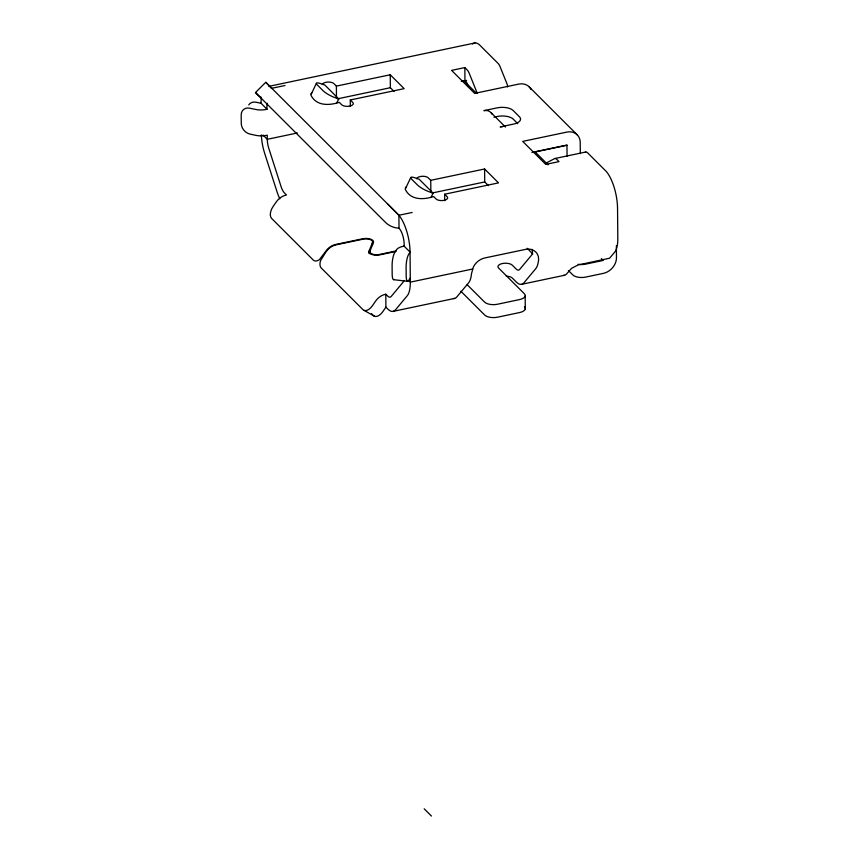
<?xml version="1.0" encoding="UTF-8"?>
<svg xmlns="http://www.w3.org/2000/svg" width="859" height="859" viewBox="0 0 859 859"><rect width="100%" height="100%" fill="white"/><g stroke="black" fill="none" stroke-linecap="round" stroke-linejoin="round"><path stroke-width="1.29" d="M316.37 83.355L310.861 95.038C316.23 106.237 329.362 105.614 339.251 102.318L341.732 104.787A6.056 2.738 -0.5 0 0 349.742 106.108A6.056 2.738 -0.5 0 0 352.77 102.468L350.289 99.988L404.149 88.649L390.244 74.765L336.384 86.104L333.904 83.624A6.056 2.738 -0.5 0 0 327.408 82.088A6.056 2.738 -0.5 0 0 322.361 84.547M410.72 177.577L405.223 189.259C410.581 200.469 423.712 199.836 433.612 196.539L436.093 199.02A6.056 2.738 -0.5 0 0 444.092 200.34A6.056 2.738 -0.5 0 0 447.131 196.7L444.651 194.22L498.51 182.881L484.605 168.987L430.746 180.326L428.254 177.845A6.056 2.738 -0.5 0 0 421.769 176.32A6.056 2.738 -0.5 0 0 416.722 178.779M453.359 298.502A26.629 9.653 78.1 0 0 456.859 296.903L468.627 282.815A26.629 9.653 78.1 0 0 471.505 273.645L473.438 266.838A14.528 11.833 -45 0 1 484.852 257.947L525.461 249.4A14.528 11.833 -45 0 1 536.993 253.459L538.325 256.283L538.614 259.515A26.629 9.653 78.1 0 1 535.726 268.684L523.969 282.772A26.629 9.653 78.1 0 1 516.302 282.01L512.404 278.112A7.506 3.393 -0.5 0 0 506.316 276.168M369.048 253.577L369.026 251.107L372.495 242.453A6.775 3.071 -0.5 0 0 370.004 239.511A6.775 3.071 -0.5 0 0 363.046 239.178L336.341 244.794A14.045 11.446 -45 0 0 326.162 251.655L320.547 260.621A9.685 5.476 -60.5 0 0 321.266 268.019L362.981 309.669A9.685 5.476 -60.5 0 0 372.409 305.729L375.63 301.058A14.045 11.446 -45 0 1 385.798 294.197L387.72 296.108A12.101 4.392 78.1 0 0 391.199 296.452L403.161 282.106A12.101 4.392 78.1 0 0 403.88 280.453M370.004 253.652L369.982 251.182L373.44 242.528A7.742 3.5 -0.5 0 0 370.594 239.156A7.742 3.5 -0.5 0 0 362.648 238.781L335.944 244.396A14.045 11.446 -45 0 0 325.765 251.257L319.484 259.558A9.685 5.476 -60.5 0 1 313.32 260.084L271.605 218.422A9.685 5.476 -60.5 0 1 273.076 206.547L276.297 201.865A14.045 11.446 -45 0 1 286.476 195.004L284.565 193.092A12.101 4.392 78.1 0 1 281.022 186.424L268.577 147.662A12.101 4.392 78.1 0 1 267.289 139.308L267.246 135.142A12.337 5.583 -0.5 0 1 255.102 135.185L250.044 134.101A9.685 7.742 47.1 0 1 241.272 123.599L241.196 114.966A9.685 7.742 47.1 0 1 249.808 108.191L254.876 109.286A12.337 5.583 -0.5 0 0 267.02 109.243A12.305 4.467 78.1 0 1 267.289 103.284M336.771 102.833L338.779 98.957L324.874 85.062L321.03 83.71A9.685 2.04 27.4 0 0 317.325 84.977L323.285 90.925A9.685 2.04 27.4 0 0 334.935 97.593L338.779 98.957M431.132 197.065L433.14 193.178L419.235 179.295L415.391 177.942A9.685 2.04 27.4 0 0 411.676 179.198L417.635 185.147A9.685 2.04 27.4 0 0 429.296 191.825L433.14 193.178M410.28 277.972L408.83 280.345A9.685 2.33 -83.3 0 1 406.178 275.954L406.103 267.321A9.685 2.33 -83.3 0 1 408.605 254.447L410.054 252.074A29.152 10.576 78.1 0 0 398.898 215.255L387.42 203.744M310.926 93.867L311.72 92.697M405.287 188.089L406.082 186.929M385.798 294.197L385.916 307.146L382.824 311.634A9.685 5.476 -60.5 0 1 373.407 315.575L371.507 313.675M261.147 97.722A28.691 23.376 -45 0 1 258.323 95.381L255.488 92.525L265.775 82.271L398.898 215.255L399.016 228.204A12.305 4.467 78.1 0 1 404.095 246.125L410.054 252.074L410.312 282.139A26.629 9.653 78.1 0 1 407.263 295.732L395.494 309.82A26.629 9.653 78.1 0 1 387.828 309.057L385.916 307.146M545.873 163.231L554.495 158.657A9.685 3.511 78.1 0 1 556.761 159.366L559.005 161.61L545.755 164.402L522.712 141.391L566.865 132.093A14.657 11.94 -45 0 1 580.222 142.261L580.319 153.589M268.846 86.362L475.027 42.95M270.306 87.317A29.152 10.576 78.1 0 1 271.766 88.294L285.005 85.513M477.346 93.481L469.379 73.67A9.685 3.511 78.1 0 0 467.092 69.826L464.837 67.582L451.598 70.374L474.64 93.384L518.793 84.085A14.657 11.94 -45 0 1 531.066 89.54M337.78 98.785L390.362 87.715L394.066 91.419M461.347 81.294L464.955 80.542L465.943 81.53A4.843 1.761 78.1 0 1 467.092 83.452L468.08 85.911M466.62 80.402L464.075 80.939L476.058 92.901M297.311 132.984L267.289 139.308L263.026 135.056M493.914 117.189L497.232 116.491A12.101 5.476 -0.5 0 1 513.231 119.133L517.773 123.664M531.914 152.43L566.972 145.053L567.069 156.435M566.972 145.268L535.189 151.957L548.096 164.842M554.828 158.528L585.731 152.022M432.141 193.007L484.712 181.947L488.427 185.641M398.898 215.255L412.148 212.474M398.801 228.258L399.016 228.204A28.691 23.376 -45 0 1 385.455 222.341L255.488 92.525M396.407 250.882L379.431 254.457A6.775 3.071 -0.5 0 1 372.473 254.124A6.775 3.071 -0.5 0 1 369.982 251.182M395.505 251.558L379.828 254.855A7.742 3.5 -0.5 0 1 371.883 254.479A7.742 3.5 -0.5 0 1 369.026 251.107M472.6 269.028L410.312 282.139L408.616 280.442M393.272 311.334L454.636 298.417M521.735 284.286L564.556 275.267M393.54 279.658L407.531 281.312M267.02 109.243L261.061 103.295L256.197 102.253A9.685 7.742 47.1 0 0 248.713 104.948M364.195 310.432L374.621 316.327M529.305 86.984L577.377 134.992M490.94 112.55L505.425 127.014M601.375 258.57L603.233 260.427L585.57 264.142A9.685 4.381 -0.5 0 1 578.161 264.293M568.411 270.521L572.878 274.987A9.685 4.381 -0.5 0 0 585.688 277.092L603.34 273.377A14.528 11.833 -45 0 0 616.472 257.636L616.375 245.771M527.158 248.294L532.795 253.931M467.146 284.673L484.637 302.132A9.685 4.381 -0.5 0 0 497.436 304.247L519.512 299.598A9.685 4.381 -0.5 0 0 524.366 293.767L498.596 268.04A7.506 3.393 -0.5 0 1 502.365 263.53A7.506 3.393 -0.5 0 1 512.286 265.163L516.184 269.06A12.101 4.392 78.1 0 0 519.674 269.404L531.431 255.327A12.101 4.392 78.1 0 0 532.355 253.405L532.44 252.9A12.294 3.694 71.2 0 0 532.376 250.592L531.904 249.335M460.821 291.201L484.744 315.092A9.685 4.381 -0.5 0 0 497.544 317.196L519.62 312.547A9.685 4.381 -0.5 0 0 524.473 306.727M424.196 808.813L431.443 816.05M271.766 88.294L265.828 82.335M525.171 296.001L525.279 308.95M484.605 168.987L484.712 181.947M464.837 67.582L464.955 80.542M444.651 194.22L444.704 200.695M430.746 180.326L430.842 191.987M390.244 74.765L390.362 87.715M372.495 242.453L372.516 244.922M350.289 99.988L350.343 106.462M336.384 86.104L336.481 97.765M404.095 246.125A12.337 5.583 -0.5 0 0 396.117 250.313L394.614 252.793A9.685 2.33 -83.3 0 0 392.101 265.667L392.176 274.3A9.685 2.33 -83.3 0 0 394.163 279.497M261.061 103.295A29.152 10.576 78.1 0 1 261.372 97.292M261.361 134.938A26.629 9.653 78.1 0 0 264.669 153.342L276.888 191.374A26.629 9.653 78.1 0 0 279.819 198.773M507.605 86.899A15.301 12.821 24.8 0 0 506.95 83.731L500.282 67.163A9.685 3.511 78.1 0 0 497.995 63.319L479.258 44.614A29.152 10.576 78.1 0 0 472.59 44.013M585.398 152.15A9.685 3.511 78.1 0 1 587.663 152.87L606.39 171.575A29.152 10.576 78.1 0 1 617.546 208.383L617.804 238.458A26.629 9.653 78.1 0 1 617.492 244.224L617.299 245.502A26.629 9.653 78.1 0 1 614.754 252.052L609.6 258.226L578.204 264.926L571.45 268.395L566.79 273.753A26.629 9.653 78.1 0 1 563.289 275.363M492.11 114.258A9.685 7.892 -45 0 0 483.907 110.65L497.157 107.858A12.101 5.476 -0.5 0 1 513.156 110.5L519.512 116.845A12.101 5.476 -0.5 0 1 513.446 124.125L500.196 126.917A9.685 7.892 -45 0 1 502.483 126.724"/></g></svg>
